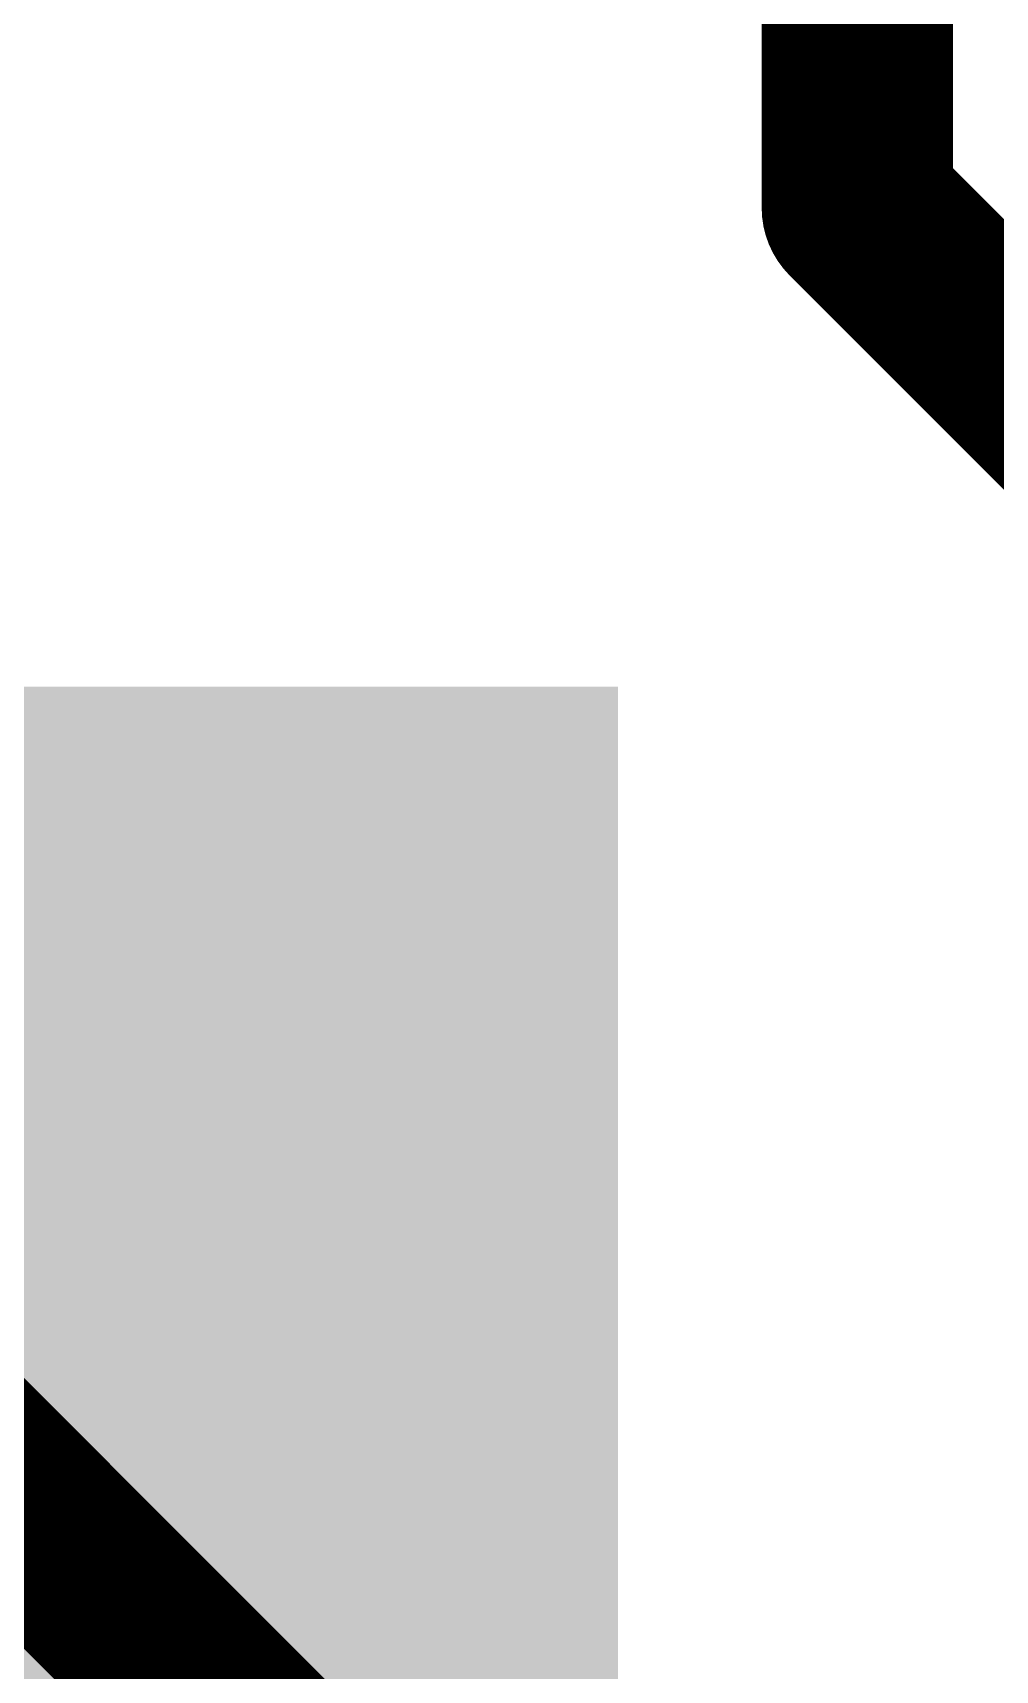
# Model space of a CAD drawing. Extents: x -3.8 to 20.4, y -11.4 to 31.9.
# Drawn here: x 5.475 to 6.496, y 23.848 to 25.586 of the extents above; entities that cross this region are included whole.
import ezdxf

# ---------------------------------------------------------------- set-up
doc = ezdxf.new("R2010")
doc.units = 0
for name, color, linetype in [('1', 12, 'CONTINUOUS'), ('24', 53, 'CONTINUOUS'), ('51', 53, 'CONTINUOUS')]:
    doc.layers.add(name, color=color, linetype=linetype)

# ---------------------------------------------------------------- blocks, each defined once
blk = doc.blocks.new('RECT')
blk.add_solid([(-0.5, -0.5), (0.5, -0.5), (-0.5, 0.5), (0.5, 0.5)])

msp = doc.modelspace()

# ---------------------------------------------------------------- linework, layer by layer
at = {"layer": '1', "const_width": 0.2032}
for points in [[(6.35, 25.4), (6.35, 26.02)], [(8.001, 23.749), (6.35, 25.4)]]:
    msp.add_lwpolyline(points, dxfattribs=at)
at = {"layer": '1', "const_width": 0.1016}
for points in [[(6.3859, 25.4359, 1), (6.3141, 25.3641)], [(6.2992, 25.4, 1), (6.4008, 25.4)]]:
    msp.add_lwpolyline(points, format="xyb", dxfattribs=at)
at = {"layer": '24'}
msp.add_point((6.35, 25.4), dxfattribs=at)
at = {"layer": '51', "const_width": 0.2032}
msp.add_lwpolyline([(5.35, 24.13), (6.35, 23.13)], dxfattribs=at)

# ---------------------------------------------------------------- block references
at = {"layer": '1', "xscale": 0.762, "yscale": 1.524, "rotation": 180}
msp.add_blockref('RECT', (5.715, 24.13), dxfattribs=at)

doc.saveas('drawing.dxf')
